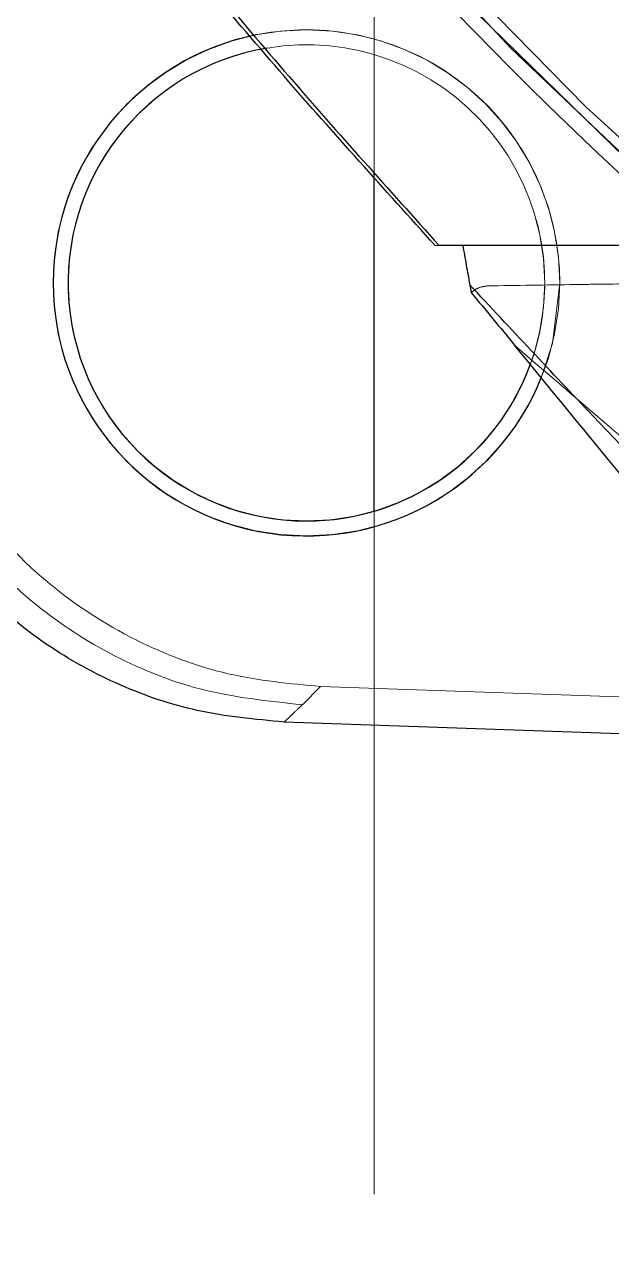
# Model space of a CAD drawing. Header units: millimetres. Extents: x 126 to 938, y 244 to 707.
# Drawn here: x 707.598 to 708.38, y 555.404 to 557.032 of the extents above; entities that cross this region are included whole.
import ezdxf

# ---------------------------------------------------------------- set-up
doc = ezdxf.new("R2010")
doc.units = ezdxf.units.MM
doc.linetypes.add('HIDDEN', pattern=[1.905, 1.27, -0.635])

msp = doc.modelspace()

# ---------------------------------------------------------------- linework, layer by layer
at = {"color": 7, "linetype": 'HIDDEN', "lineweight": 18}
for p, q in [((708.0637, 545.9473), (708.0637, 576.4273)), ((708.0637, 545.9473), (708.0637, 576.4273)), ((708.0637, 545.9473), (708.0637, 576.4273)), ((708.0637, 556.8349), (708.0637, 565.6164)), ((708.3996, 556.7373), (708.145, 556.7373)), ((708.7933, 556.7373), (708.1819, 556.7373)), ((708.1819, 556.7373), (708.3536, 556.7373)), ((708.3536, 556.7373), (708.4505, 556.7373)), ((708.0637, 545.9473), (708.0637, 556.3828)), ((707.9683, 556.1248), (707.9926, 556.149)), ((707.9926, 556.149), (711.7006, 556.0192))]:
    msp.add_line(p, q, dxfattribs=at)
at = {"color": 7, "linetype": 'Continuous', "lineweight": 25}
for p, q in [((708.0637, 556.3828), (708.0637, 556.8349)), ((708.1819, 556.7373), (708.1503, 556.7373)), ((708.5123, 556.7373), (708.1819, 556.7373)), ((708.6741, 556.0762), (707.9441, 556.1017))]:
    msp.add_line(p, q, dxfattribs=at)
at = {"color": 7, "linetype": 'HIDDEN', "lineweight": 18, "flags": 128}
msp.add_lwpolyline([(708.287, 556.5618), (708.3014, 556.6065), (708.3112, 556.6873)], dxfattribs=at)
at = {"color": 7, "linetype": 'HIDDEN', "lineweight": 18}
msp.add_circle((707.9737, 556.6873), 0.3175, dxfattribs=at)
for centre, radius, start, end in [((712.4737, 561.1873), 5.5, 90, 270), ((712.4737, 561.1873), 5.5, 90, 270), ((712.4737, 561.1873), 5.95, 214.631, 268.00001), ((712.4737, 561.1873), 5.95, 217.76407, 268.00003), ((707.1737, 554.9873), 2.5, 25.1438, 86.2225), ((712.4737, 561.1873), 5.9354, 219.86381, 267.99998), ((707.9737, 556.6873), 0.3375, 0.0002, 179.9998), ((707.9737, 556.6873), 0.3375, 359.9998, 101.2509), ((707.9737, 556.6873), 0.3175, 340.1368, 99.4452), ((707.9737, 556.6873), 0.3375, 180.0002, 359.9998)]:
    msp.add_arc(centre, radius, start, end, dxfattribs=at)
at = {"color": 7, "linetype": 'Continuous', "lineweight": 25}
for radius, start, end in [(0.3375, 101.2511, 180), (0.3175, 99.4448, 269.9999), (0.3375, 180.0002, 338.1747), (0.3175, 270.0012, 340.1378)]:
    msp.add_arc((707.9737, 556.6873), radius, start, end, dxfattribs=at)
at = {"color": 7, "linetype": 'HIDDEN', "lineweight": 18}
for points, knots in [([(712.4737, 555.2293), (712.275, 555.2348), (711.8779, 555.246), (711.2855, 555.3357), (710.7029, 555.4806), (710.1438, 555.6839), (709.6231, 555.9345), (709.1434, 556.2248), (708.6999, 556.5523), (708.2891, 556.9186), (707.9119, 557.3234), (707.5718, 557.7637), (707.2728, 558.2365), (707.0198, 558.7347), (706.8141, 559.254), (706.659, 559.7898), (706.5511, 560.3375), (706.5227, 560.708), (706.5085, 560.8931)], [0, 0, 0, 0, 0.065634, 0.131205, 0.197552, 0.263793, 0.32746, 0.388217, 0.448864, 0.509411, 0.569867, 0.631475, 0.69301, 0.754485, 0.815912, 0.877298, 0.938657, 1, 1, 1, 1]), ([(708.145, 556.7373), (708.1448, 556.7373), (708.1443, 556.7373), (708.148, 556.7373), (708.1493, 556.7373), (708.1503, 556.7373)], [0, 0, 0, 0, 0.053801, 0.222606, 1, 1, 1, 1]), ([(707.415, 556.7265), (707.421, 556.6735), (707.4334, 556.5637), (707.5091, 556.4099), (707.6174, 556.2887), (707.7424, 556.2081), (707.866, 556.161), (707.9512, 556.1529), (707.9926, 556.149)], [0, 0, 0, 0, 0.177636, 0.367409, 0.562562, 0.714678, 0.861483, 1, 1, 1, 1]), ([(707.3908, 556.7023), (707.3931, 556.6736), (707.3979, 556.6138), (707.4229, 556.5231), (707.4642, 556.4305), (707.5255, 556.3404), (707.6077, 556.2577), (707.7109, 556.1892), (707.8331, 556.139), (707.9224, 556.1296), (707.9683, 556.1248)], [0, 0, 0, 0, 0.096057, 0.200416, 0.313078, 0.434029, 0.563234, 0.700669, 0.846273, 1, 1, 1, 1]), ([(708.1931, 556.6744), (708.1964, 556.6769), (708.2027, 556.6817), (708.2106, 556.6827), (708.2143, 556.6832)], [0, 0, 0, 0, 0.524087, 1, 1, 1, 1]), ([(708.2143, 556.6832), (708.2536, 556.6839), (708.2943, 556.6845), (708.3452, 556.6853), (708.3849, 556.6858), (708.4231, 556.6863), (708.4511, 556.6866)], [0, 0, 0, 0, 0.497834, 0.515345, 0.645531, 1, 1, 1, 1]), ([(711.3329, 555.077), (711.2414, 555.0956), (711.0587, 555.1327), (710.7374, 555.2172), (710.3861, 555.3305), (710.0083, 555.4814), (709.594, 555.6779), (709.1391, 555.9415), (708.654, 556.2842), (708.3612, 556.55), (708.2143, 556.6832)], [0, 0, 0, 0, 0.078734, 0.157204, 0.280116, 0.389904, 0.500153, 0.666639, 0.832875, 1, 1, 1, 1]), ([(708.2509, 556.6042), (708.3982, 556.4771), (708.6919, 556.2236), (709.1746, 555.8975), (709.6552, 555.6295), (710.1287, 555.4173), (710.5549, 555.2656), (710.9569, 555.152), (711.2073, 555.1019), (711.3328, 555.0768)], [0, 0, 0, 0, 0.16736, 0.333875, 0.500576, 0.640688, 0.78014, 0.889838, 1, 1, 1, 1]), ([(707.9441, 556.1017), (707.9486, 556.106), (707.9567, 556.1137), (707.9648, 556.1214), (707.9683, 556.1248)], [0, 0, 0, 0, 0.56003, 1, 1, 1, 1])]:
    msp.add_open_spline(points, degree=3, knots=knots, dxfattribs=at)
at = {"color": 7, "linetype": 'Continuous', "lineweight": 25}
for points, knots in [([(707.0327, 558.2691), (707.0856, 558.1743), (707.191, 557.9852), (707.3679, 557.7142), (707.554, 557.4532), (707.748, 557.2026), (707.9465, 556.9641), (708.0833, 556.8119), (708.1503, 556.7373)], [0, 0, 0, 0, 0.1712336, 0.3416766, 0.5103757, 0.6770935, 0.8416668, 1, 1, 1, 1]), ([(708.145, 556.7373), (708.0776, 556.812), (707.9403, 556.9641), (707.7413, 557.2026), (707.5471, 557.4528), (707.3613, 557.7131), (707.1857, 557.9835), (707.0809, 558.1716), (707.0283, 558.2658)], [0, 0, 0, 0, 0.159039, 0.323914, 0.490843, 0.659625, 0.829448, 1, 1, 1, 1]), ([(708.285, 557.4967), (708.3068, 557.4394), (708.3506, 557.3243), (708.4109, 557.1635), (708.4669, 557.0149), (708.5012, 556.9243), (708.5183, 556.8791)], [0, 0, 0, 0, 0.278705, 0.559631, 0.780308, 1, 1, 1, 1]), ([(708.5194, 556.8725), (708.4934, 556.9412), (708.4415, 557.0787), (708.3637, 557.2854), (708.3116, 557.4232), (708.2855, 557.4923)], [0, 0, 0, 0, 0.332922, 0.665481, 1, 1, 1, 1]), ([(708.1819, 556.7373), (708.1834, 556.7286), (708.1865, 556.7111), (708.1897, 556.6936), (708.1912, 556.6849)], [0, 0, 0, 0, 0.498774, 1, 1, 1, 1]), ([(707.9441, 556.1017), (707.9052, 556.1053), (707.8304, 556.1121), (707.7231, 556.1488), (707.6257, 556.2023), (707.5391, 556.2741), (707.4673, 556.3606), (707.4137, 556.4581), (707.3769, 556.5655), (707.3701, 556.6404), (707.3665, 556.6792)], [0, 0, 0, 0, 0.130228, 0.249972, 0.376209, 0.499817, 0.623702, 0.749576, 0.870196, 1, 1, 1, 1]), ([(708.1912, 556.6849), (708.1916, 556.6829), (708.1922, 556.6794), (708.1928, 556.6759), (708.1931, 556.6744)], [0, 0, 0, 0, 0.559945, 1, 1, 1, 1]), ([(708.7123, 556.1), (708.7078, 556.1089), (708.6843, 556.1557), (708.6078, 556.2377), (708.4941, 556.3652), (708.3486, 556.516), (708.2457, 556.6264), (708.1912, 556.6849)], [0, 0, 0, 0, 0.0381356, 0.1999487, 0.4228629, 0.6943187, 1, 1, 1, 1]), ([(708.1931, 556.6744), (708.2028, 556.6628), (708.2221, 556.6394), (708.2413, 556.616), (708.2509, 556.6042)], [0, 0, 0, 0, 0.498898, 1, 1, 1, 1]), ([(708.7534, 555.9485), (708.7491, 555.9573), (708.7375, 555.9807), (708.7136, 556.0189), (708.6818, 556.0661), (708.6341, 556.1318), (708.5666, 556.2188), (708.4755, 556.3308), (708.3682, 556.4608), (708.2919, 556.5542), (708.2509, 556.6042)], [0, 0, 0, 0, 0.035488, 0.094603, 0.163273, 0.241989, 0.388799, 0.562607, 0.765537, 1, 1, 1, 1])]:
    msp.add_open_spline(points, degree=3, knots=knots, dxfattribs=at)

doc.saveas('drawing.dxf')
